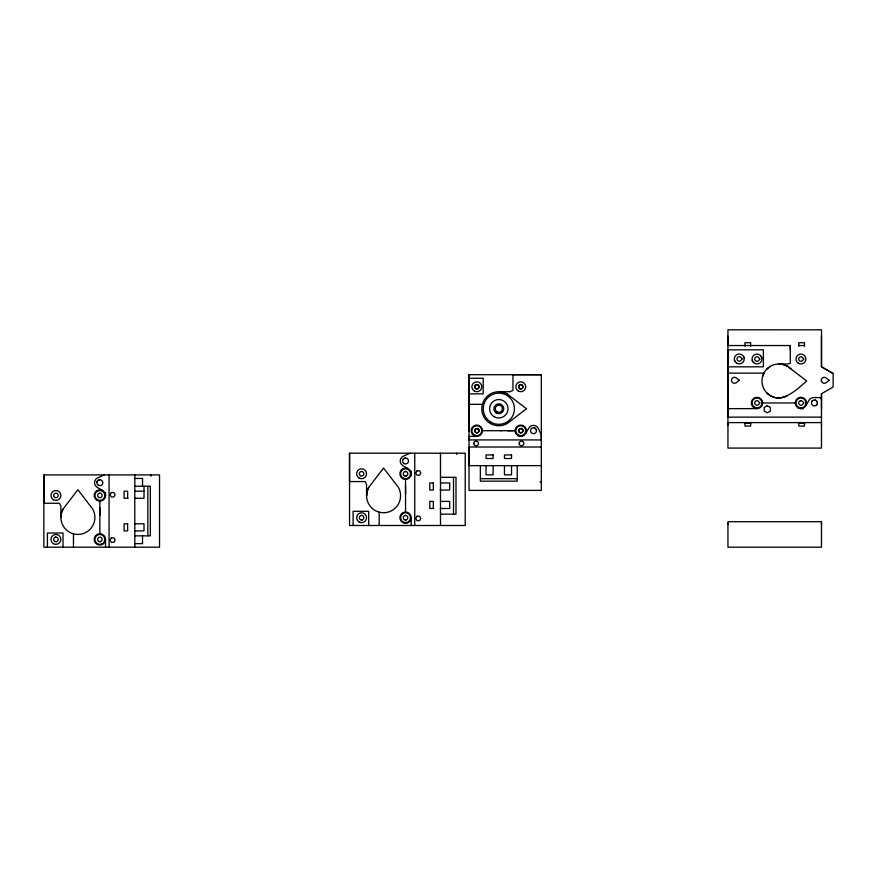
<?xml version="1.0" encoding="UTF-8"?>
<svg xmlns="http://www.w3.org/2000/svg" width="877" height="877" viewBox="0 0 877 877"><rect width="100%" height="100%" fill="white"/><g stroke="black" fill="none" stroke-linecap="round" stroke-linejoin="round"><path stroke-width="1.32" d="M43.872 474.906L43.85 547.193L159.526 547.193L159.526 474.906L43.872 474.906L43.85 503.255L59.461 503.255L60.875 506.084L60.875 517.43L61.456 513.023L63.155 508.923L77.889 489.728L92.622 508.923A17.014 17.014 0 0 1 77.889 534.433A17.014 17.014 0 0 1 63.155 508.923M99.857 515.479L99.857 507.498M349.55 453.212L349.539 525.498L465.216 525.498L465.216 453.212L349.55 453.212L349.539 481.561L365.15 481.561L366.564 484.389L366.564 495.724L367.145 491.328L368.844 487.228L383.578 468.033L398.301 487.228A17.014 17.014 0 0 1 383.578 512.738A17.014 17.014 0 0 1 368.844 487.228M405.547 493.784L405.547 485.803M469.031 374.72L469.031 439.925L541.317 439.925L541.317 374.72L512.968 374.698L512.968 390.309L510.14 391.734L498.794 391.734L503.201 392.315L507.301 394.014L526.496 408.737L507.301 423.47A17.014 17.014 0 0 1 481.791 408.737A17.014 17.014 0 0 1 507.301 394.014M727.943 524.523L727.943 523.372M727.943 425.411L727.943 424.271M821.486 417.134L727.943 417.134L727.943 329.807L821.497 329.818L821.497 366.816L833.15 373.547L833.15 387.02L821.486 393.751L821.486 448.081L727.943 448.081L727.943 349.857L763.385 349.802L763.385 366.827L727.943 366.827M727.943 336.176L727.943 345.538L790.309 345.538L790.309 363.275L788.039 363.988L778.962 363.988L783.369 364.569L787.469 366.268L806.665 380.991C796.656 389.794 780.267 405.974 766.937 393.017M790.309 349.857L790.309 345.538M821.486 524.523L821.486 523.372M821.486 425.411L821.486 424.271M821.486 408.638L821.486 393.751M821.497 336.187L821.486 366.816L833.15 373.547M105.339 496.919L105.536 492.907M411.017 475.224L411.214 471.212M96.985 481.933L97.753 480.596M402.664 460.228L403.442 458.901M762.541 376.595L764.24 372.484M525.674 433.545L528.864 428.009A5.383 5.383 0 0 1 538.73 429.313L541.317 435.244L541.317 490.386L469.031 490.386L469.031 436.384L476.825 436.384M805.842 405.799L809.032 400.263A5.383 5.383 0 0 1 813.692 397.577L820.072 397.577L821.486 398.991M811.828 401.48L812.299 400.855M816.509 405.064L816.98 404.45M766.937 368.965L770.466 366.268M104.385 474.906L98.465 477.494A5.383 5.383 0 0 0 97.161 487.36L102.686 490.539M410.074 453.212L404.154 455.799A5.383 5.383 0 0 0 402.85 465.665L408.375 468.844M522.232 436.187L519.305 436.187M799.473 408.441L802.411 408.441M99.09 479.829L99.857 479.719M800.35 400.767L800.931 400.69M99.265 493.269L99.857 493.192M404.768 458.123L405.547 458.024M404.955 471.574L405.547 471.497M405.547 476.025L406.128 475.948M55.328 537.206L55.92 537.13M55.92 541.657L56.501 541.58M99.857 541.657L100.438 541.58M361.017 515.512L361.598 515.435M361.598 519.962L362.19 519.886M404.955 515.512L405.547 515.435M405.547 519.962L406.128 519.886M798.815 345.538L804.483 345.538M727.943 373.12L763.977 373.12M541.317 374.72L469.031 374.698L469.063 431.418M469.031 378.261L483.216 378.261L483.216 393.872L469.031 393.872M762.672 402.96A5.679 5.679 0 0 0 754.154 398.048A5.679 5.679 0 0 0 754.154 407.882A5.679 5.679 0 0 0 762.672 402.96L795.264 402.96M469.031 404.341L482.372 404.341M727.943 408.638L756.994 408.638M800.931 408.638L803.398 408.638M727.943 422.604L821.486 422.604M744.946 423.251L750.624 423.251M798.815 423.251L804.483 423.251M482.503 430.706A5.679 5.679 0 0 0 473.986 425.794A5.679 5.679 0 0 0 473.986 435.628A5.679 5.679 0 0 0 482.503 430.706L515.095 430.706M500.745 430.706L501.37 430.706M507.761 430.706L513.034 430.706M541.317 447.007L469.031 447.007L469.031 465.643L541.317 465.643M440.484 477.307L456.007 477.307L456.007 514.152L440.484 514.152M134.795 478.447L142.523 478.447L142.523 486.242M480.377 478.689L517.222 478.689M540.057 481.879L541.317 481.879M440.484 482.975L449.693 482.975L449.693 490.057L440.144 490.057M134.795 486.242L150.318 486.242L150.318 535.847L134.795 535.847M134.795 491.208L144.003 491.208M128.075 498.289L124.096 498.289L124.096 491.208L127.636 491.208L127.636 498.289M134.718 498.289L144.003 498.289L144.003 486.242M440.484 501.403L449.693 501.403L449.693 508.485L440.397 508.485M433.764 508.485L429.785 508.485L429.785 501.403L433.326 501.403L433.326 508.485M134.795 523.799L144.003 523.799L144.003 530.892L134.795 530.892M134.795 543.652L142.523 543.652L142.523 535.847M815.172 400.087L815.895 400.383M534.29 427.833L535.628 428.601M761.291 356.544L761.784 357.739M752.203 360.304L752.696 361.499M743.553 356.479L744.047 357.673M734.466 360.239L734.959 361.434M411.017 472.286L411.214 473.755A5.679 5.679 0 0 1 402.707 478.678A5.679 5.679 0 0 1 402.707 468.844A5.679 5.679 0 0 1 411.214 473.755M105.328 493.981L105.536 495.45A5.679 5.679 0 0 1 97.018 500.372A5.679 5.679 0 0 1 97.018 490.539A5.679 5.679 0 0 1 105.536 495.45M821.343 380.289L821.453 381.057M817.276 402.192L817.375 402.96A2.982 2.982 0 0 1 812.913 405.536A2.982 2.982 0 0 1 812.913 400.383A2.982 2.982 0 0 1 817.375 402.96M536.395 429.938L536.505 430.706A2.982 2.982 0 0 1 532.032 433.282A2.982 2.982 0 0 1 532.032 428.129A2.982 2.982 0 0 1 536.505 430.706M522.955 430.125L523.032 430.706A2.269 2.269 0 0 1 519.633 432.668A2.269 2.269 0 0 1 519.633 428.743A2.269 2.269 0 0 1 523.032 430.706M518.504 430.706L518.581 431.298M479.017 386.187L479.094 386.768A2.269 2.269 0 0 1 475.696 388.73A2.269 2.269 0 0 1 475.696 384.806A2.269 2.269 0 0 1 479.094 386.768M474.556 386.768L474.632 387.36M479.017 430.125L479.094 430.706A2.269 2.269 0 0 1 475.696 432.668A2.269 2.269 0 0 1 475.696 428.743A2.269 2.269 0 0 1 479.094 430.706M474.556 430.706L474.632 431.298M804.483 346.283L804.483 342.71L798.815 342.71L798.815 346.283M804.483 422.604L804.483 426.079L798.815 426.079L798.815 422.604M750.624 346.283L750.624 342.71L744.946 342.71L744.946 346.283M750.624 422.604L750.624 426.079L744.946 426.079L744.946 422.604M517.222 465.643L517.222 481.166L480.377 481.166L480.377 465.643M511.554 465.643L511.554 474.863L504.472 474.863L504.472 465.643M493.126 465.643L493.126 474.863L486.044 474.863L486.044 465.643M456.709 453.212L456.709 454.461M453.519 477.307L453.519 514.152M440.484 453.212L440.484 525.498M414.755 453.212L414.755 525.498M411.214 517.704A5.679 5.679 0 0 1 402.707 522.615A5.679 5.679 0 0 1 402.707 512.782A5.679 5.679 0 0 1 411.214 517.704L411.214 525.498M405.547 479.434L405.547 512.025M379.171 512.157L379.171 525.498M368.702 525.498L368.702 511.313L353.102 511.313L353.102 525.498M151.019 474.906L151.019 476.167M147.84 486.242L147.84 535.847M134.795 474.906L134.795 547.193M109.066 474.906L109.066 547.193M105.536 539.399A5.679 5.679 0 0 1 97.018 544.31A5.679 5.679 0 0 1 97.018 534.477A5.679 5.679 0 0 1 105.536 539.399L105.536 547.193M99.857 501.129L99.857 533.72M73.482 533.852L73.482 547.193M63.012 547.193L63.012 533.008L47.413 533.008L47.413 547.193M787.469 395.724A17.014 17.014 0 0 1 765.029 390.747A17.014 17.014 0 0 1 768.033 367.967A17.014 17.014 0 0 1 790.999 368.965M473.909 443.466L473.898 444.738L476.101 446.02L478.316 444.738L478.316 442.194L476.101 440.912L473.898 442.194L473.909 443.466M519.294 443.466L519.283 444.738L521.497 446.02L523.701 444.738L523.701 442.194L521.497 440.912L519.283 442.194L519.294 443.466M111.335 492.523L110.064 494.727L111.335 496.941L113.889 496.941L115.161 494.727L113.889 492.523L111.335 492.523M111.335 537.908L110.064 540.122L111.335 542.326L113.889 542.326L115.161 540.122L113.889 537.908L111.335 537.908M417.024 470.828L415.753 473.032L417.024 475.246L419.579 475.246L420.85 473.032L419.579 470.828L417.024 470.828M417.024 516.213L415.753 518.428L417.024 520.631L419.579 520.631L420.85 518.428L419.579 516.213L417.024 516.213M742.117 358.956L741.24 360.096A2.269 2.269 0 0 1 737.82 360.699A2.269 2.269 0 0 1 737.82 357.224A2.269 2.269 0 0 1 741.24 357.827L742.117 358.956M759.833 359.022L758.956 360.162A2.269 2.269 0 0 1 755.535 360.765A2.269 2.269 0 0 1 755.535 357.29A2.269 2.269 0 0 1 758.956 357.893L759.833 359.022M759.833 402.96L758.956 404.1A2.269 2.269 0 0 1 755.535 404.703A2.269 2.269 0 0 1 755.535 401.227A2.269 2.269 0 0 1 758.956 401.83L759.833 402.96M803.77 359.022L802.904 360.162A2.269 2.269 0 0 1 799.484 360.765A2.269 2.269 0 0 1 799.484 357.29A2.269 2.269 0 0 1 802.904 357.893L803.77 359.022M803.77 402.96L802.904 404.1A2.269 2.269 0 0 1 799.484 404.703A2.269 2.269 0 0 1 799.484 401.227A2.269 2.269 0 0 1 802.904 401.83L803.77 402.96M739.344 380.289L735.978 382.865A2.982 2.982 0 0 1 732.054 381.988A2.982 2.982 0 0 1 732.58 378.009A2.982 2.982 0 0 1 736.592 378.184L739.344 380.289M829.171 380.289L826.43 382.394A2.982 2.982 0 0 1 822.22 382.394A2.982 2.982 0 0 1 822.22 378.184A2.982 2.982 0 0 1 826.43 378.184L829.171 380.289M767.276 405.722L764.207 407.498L764.207 411.039L767.276 412.815L770.346 411.039L770.346 407.498L767.276 405.722M493.126 454.944L486.044 454.944L486.044 458.496L493.126 458.496L493.126 454.944M511.554 454.944L504.472 454.944L504.472 458.496L511.554 458.496L511.554 454.944M433.326 482.975L429.785 482.975L429.785 490.057L433.326 490.057L433.326 482.975M821.486 521.705L727.943 521.705L727.943 547.193L821.486 547.193L821.486 521.705M127.636 523.799L124.096 523.799L124.096 530.892L127.636 530.892L127.636 523.799M754.516 407.257A4.966 4.966 0 0 0 761.96 402.96A4.966 4.966 0 0 0 754.516 398.662A4.966 4.966 0 0 0 754.516 407.257M798.103 407.882A5.679 5.679 0 0 0 806.61 402.96A5.679 5.679 0 0 0 798.103 398.048A5.679 5.679 0 0 0 798.103 407.882M798.454 407.257A4.966 4.966 0 0 0 805.897 402.96A4.966 4.966 0 0 0 798.454 398.662A4.966 4.966 0 0 0 798.454 407.257M736.779 363.253A4.966 4.966 0 0 0 744.222 358.956A4.966 4.966 0 0 0 736.779 354.659A4.966 4.966 0 0 0 736.779 363.253M798.454 363.319A4.966 4.966 0 0 0 805.897 359.022A4.966 4.966 0 0 0 798.454 354.725A4.966 4.966 0 0 0 798.454 363.319M754.516 363.319A4.966 4.966 0 0 0 761.96 359.022A4.966 4.966 0 0 0 754.516 354.725A4.966 4.966 0 0 0 754.516 363.319M404.056 463.582A2.982 2.982 0 0 0 408.518 461.006A2.982 2.982 0 0 0 404.056 458.43A2.982 2.982 0 0 0 404.056 463.582M360.469 475.729A2.269 2.269 0 0 0 363.867 473.755A2.269 2.269 0 0 0 360.469 471.793A2.269 2.269 0 0 0 360.469 475.729M360.469 519.666A2.269 2.269 0 0 0 363.867 517.704A2.269 2.269 0 0 0 360.469 515.731A2.269 2.269 0 0 0 360.469 519.666M404.407 519.666A2.269 2.269 0 0 0 407.816 517.704A2.269 2.269 0 0 0 404.407 515.731A2.269 2.269 0 0 0 404.407 519.666M404.407 475.729A2.269 2.269 0 0 0 407.816 473.755A2.269 2.269 0 0 0 404.407 471.793A2.269 2.269 0 0 0 404.407 475.729M403.058 521.99A4.966 4.966 0 0 0 410.502 517.704A4.966 4.966 0 0 0 403.058 513.407A4.966 4.966 0 0 0 403.058 521.99M403.058 478.053A4.966 4.966 0 0 0 410.502 473.755A4.966 4.966 0 0 0 403.058 469.458A4.966 4.966 0 0 0 403.058 478.053M359.121 478.053A4.966 4.966 0 0 0 366.564 473.755A4.966 4.966 0 0 0 359.121 469.458A4.966 4.966 0 0 0 359.121 478.053M359.121 521.99A4.966 4.966 0 0 0 366.564 517.704A4.966 4.966 0 0 0 359.121 513.407A4.966 4.966 0 0 0 359.121 521.99M54.78 497.423A2.269 2.269 0 0 0 58.189 495.45A2.269 2.269 0 0 0 54.78 493.488A2.269 2.269 0 0 0 54.78 497.423M98.367 485.277A2.982 2.982 0 0 0 102.828 482.701A2.982 2.982 0 0 0 98.367 480.125A2.982 2.982 0 0 0 98.367 485.277M54.78 541.361A2.269 2.269 0 0 0 58.189 539.399A2.269 2.269 0 0 0 54.78 537.426A2.269 2.269 0 0 0 54.78 541.361M98.728 541.361A2.269 2.269 0 0 0 102.127 539.399A2.269 2.269 0 0 0 98.728 537.426A2.269 2.269 0 0 0 98.728 541.361M98.728 497.423A2.269 2.269 0 0 0 102.127 495.45A2.269 2.269 0 0 0 98.728 493.488A2.269 2.269 0 0 0 98.728 497.423M97.38 543.696A4.966 4.966 0 0 0 104.812 539.399A4.966 4.966 0 0 0 97.38 535.102A4.966 4.966 0 0 0 97.38 543.696M97.38 499.747A4.966 4.966 0 0 0 104.812 495.45A4.966 4.966 0 0 0 97.38 491.164A4.966 4.966 0 0 0 97.38 499.747M53.442 543.696A4.966 4.966 0 0 0 60.875 539.399A4.966 4.966 0 0 0 53.442 535.102A4.966 4.966 0 0 0 53.442 543.696M53.442 499.747A4.966 4.966 0 0 0 60.875 495.45A4.966 4.966 0 0 0 53.442 491.164A4.966 4.966 0 0 0 53.442 499.747M517.934 435.628A5.679 5.679 0 0 0 526.441 430.706A5.679 5.679 0 0 0 517.934 425.794A5.679 5.679 0 0 0 517.934 435.628M519.633 388.73A2.269 2.269 0 0 0 523.032 386.768A2.269 2.269 0 0 0 519.633 384.806A2.269 2.269 0 0 0 519.633 388.73M474.347 435.003A4.966 4.966 0 0 0 481.791 430.706A4.966 4.966 0 0 0 474.347 426.408A4.966 4.966 0 0 0 474.347 435.003M518.285 435.003A4.966 4.966 0 0 0 525.729 430.706A4.966 4.966 0 0 0 518.285 426.408A4.966 4.966 0 0 0 518.285 435.003M518.285 391.065A4.966 4.966 0 0 0 525.729 386.768A4.966 4.966 0 0 0 518.285 382.471A4.966 4.966 0 0 0 518.285 391.065M474.347 391.065A4.966 4.966 0 0 0 481.791 386.768A4.966 4.966 0 0 0 474.347 382.471A4.966 4.966 0 0 0 474.347 391.065M494.222 416.728A9.209 9.209 0 0 0 508.046 408.748A9.209 9.209 0 0 0 494.222 400.767A9.209 9.209 0 0 0 494.222 416.728M497.062 411.806A3.541 3.541 0 0 0 502.378 408.737A3.541 3.541 0 0 0 497.062 405.667A3.541 3.541 0 0 0 497.062 411.806M496.349 413.045A4.966 4.966 0 0 0 503.793 408.748A4.966 4.966 0 0 0 496.349 404.45A4.966 4.966 0 0 0 496.349 413.045M519.809 432.427A1.984 1.984 0 0 0 522.791 430.706A1.984 1.984 0 0 0 519.809 428.985A1.984 1.984 0 0 0 519.809 432.427M475.871 388.489A1.984 1.984 0 0 0 478.853 386.768A1.984 1.984 0 0 0 475.871 385.047A1.984 1.984 0 0 0 475.871 388.489M475.871 432.427A1.984 1.984 0 0 0 478.853 430.706A1.984 1.984 0 0 0 475.871 428.985A1.984 1.984 0 0 0 475.871 432.427M491.043 422.243A15.589 15.589 0 0 0 514.426 408.737A15.589 15.589 0 0 0 491.043 395.231A15.589 15.589 0 0 0 491.043 422.243M519.809 388.489A1.984 1.984 0 0 0 522.791 386.768A1.984 1.984 0 0 0 519.809 385.047A1.984 1.984 0 0 0 519.809 388.489"/></g></svg>
